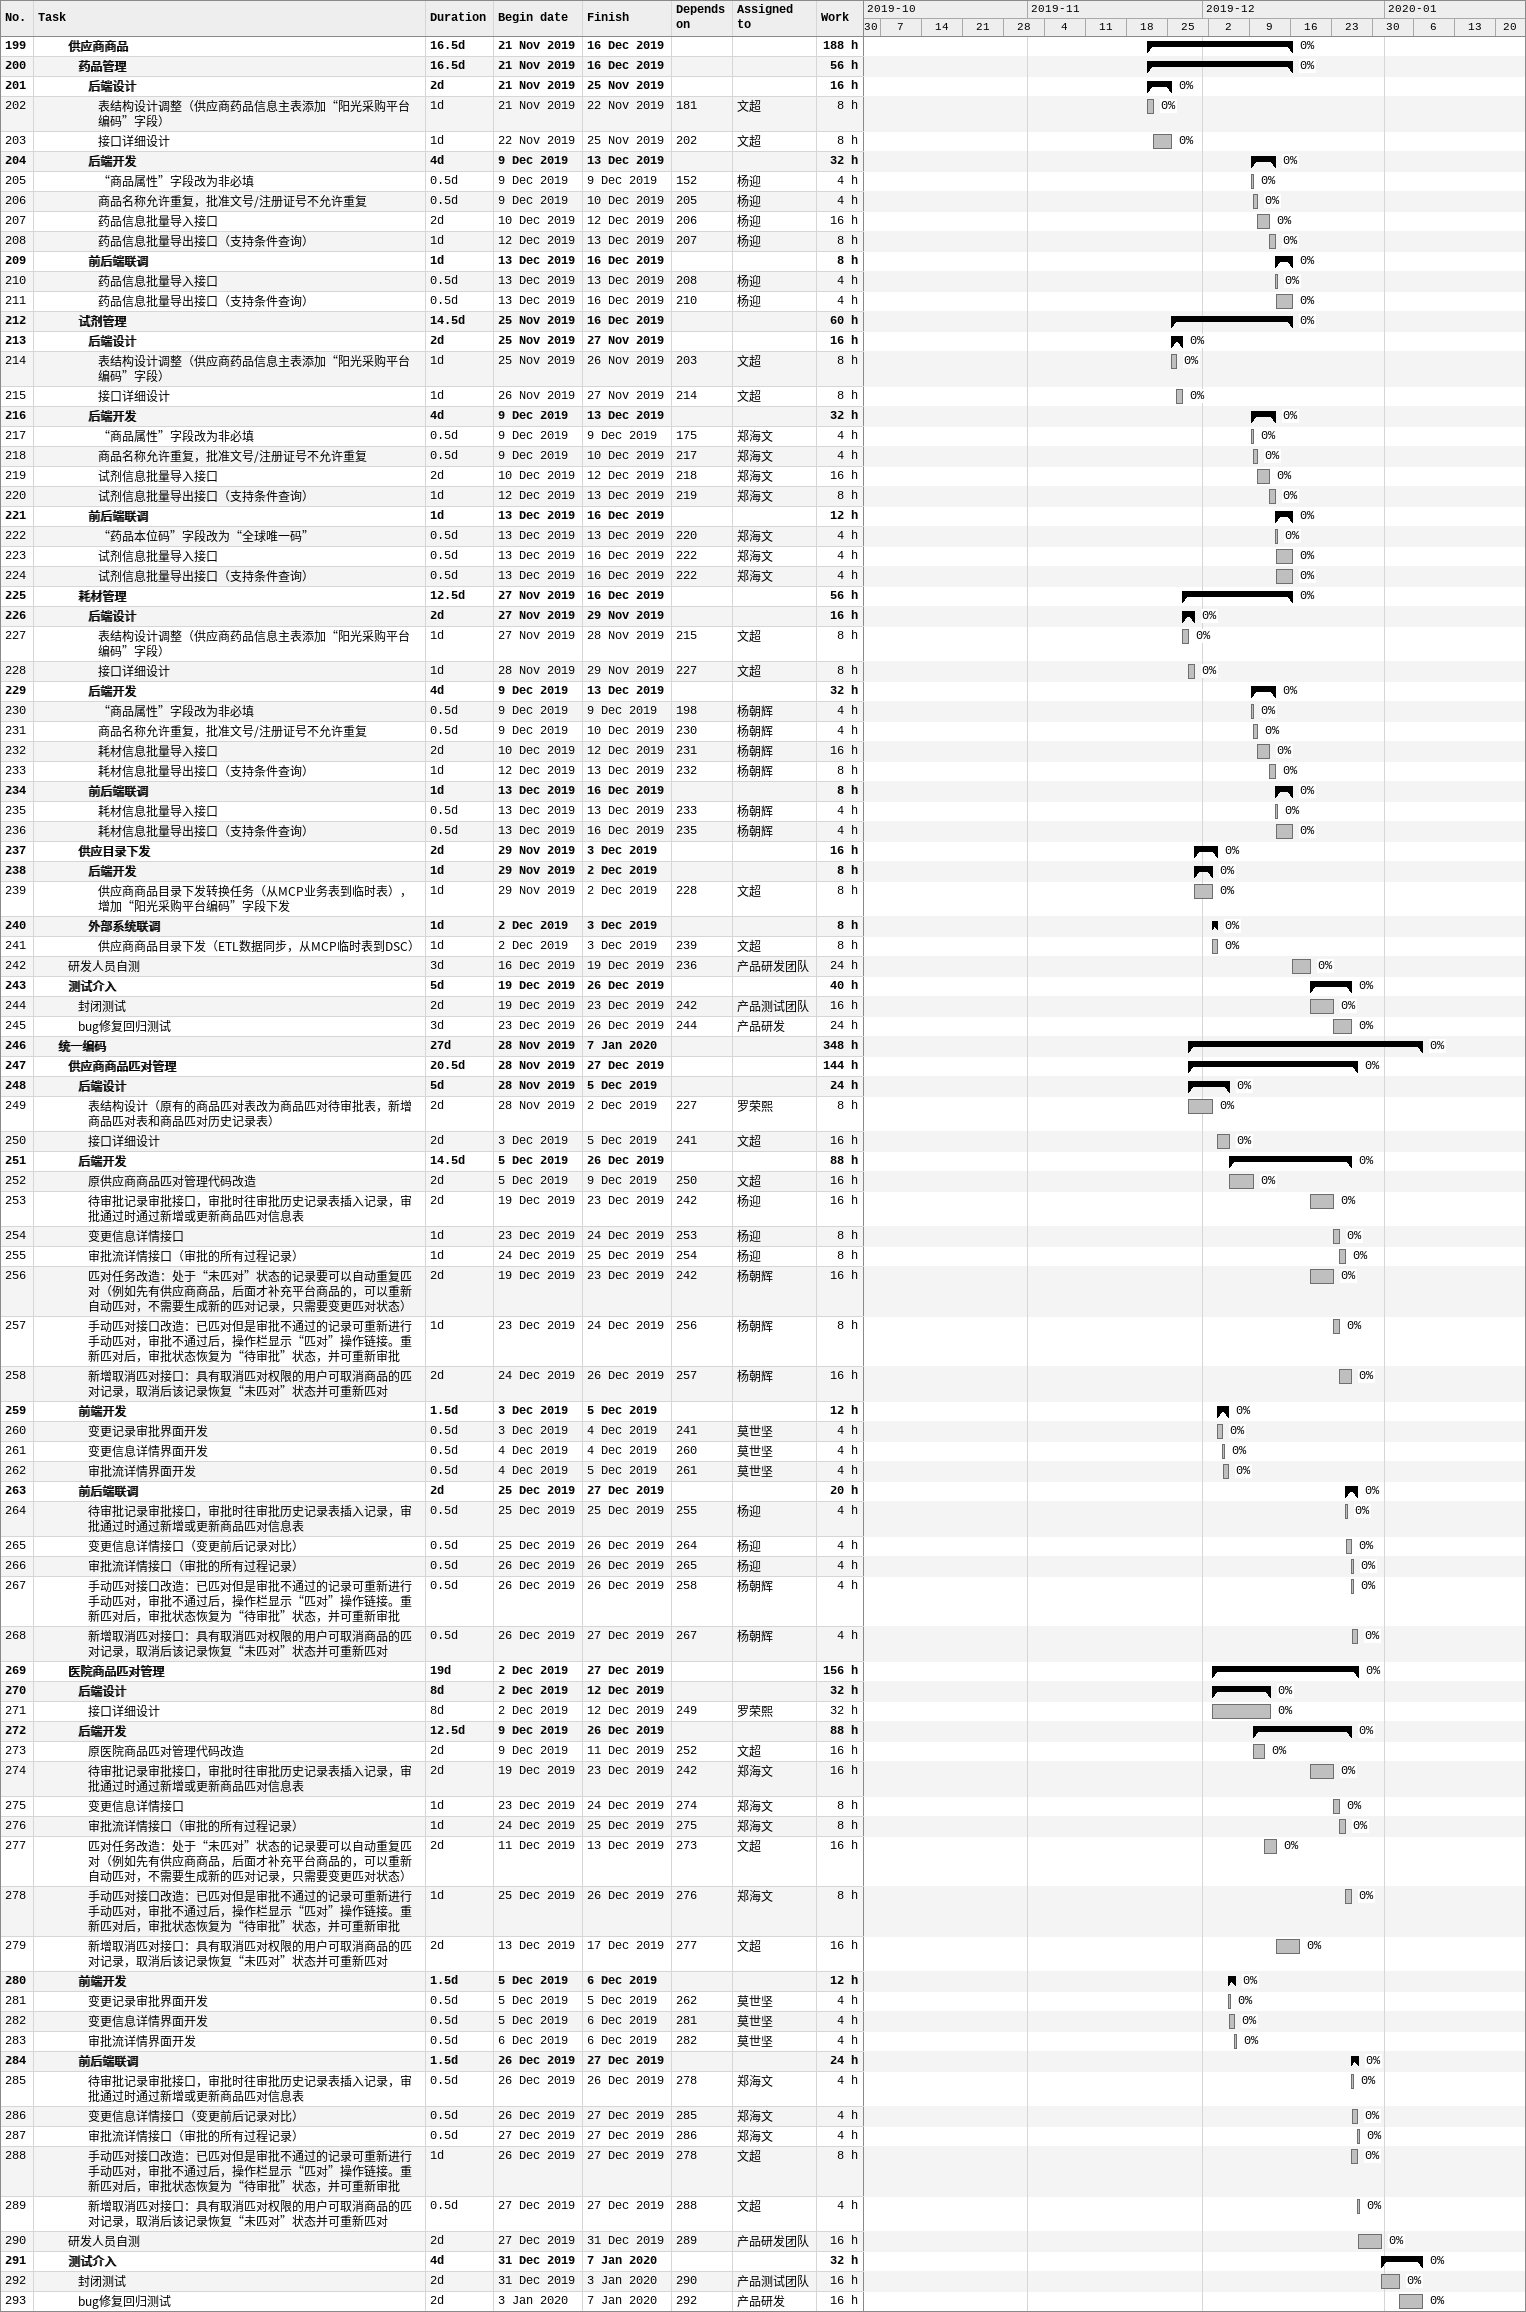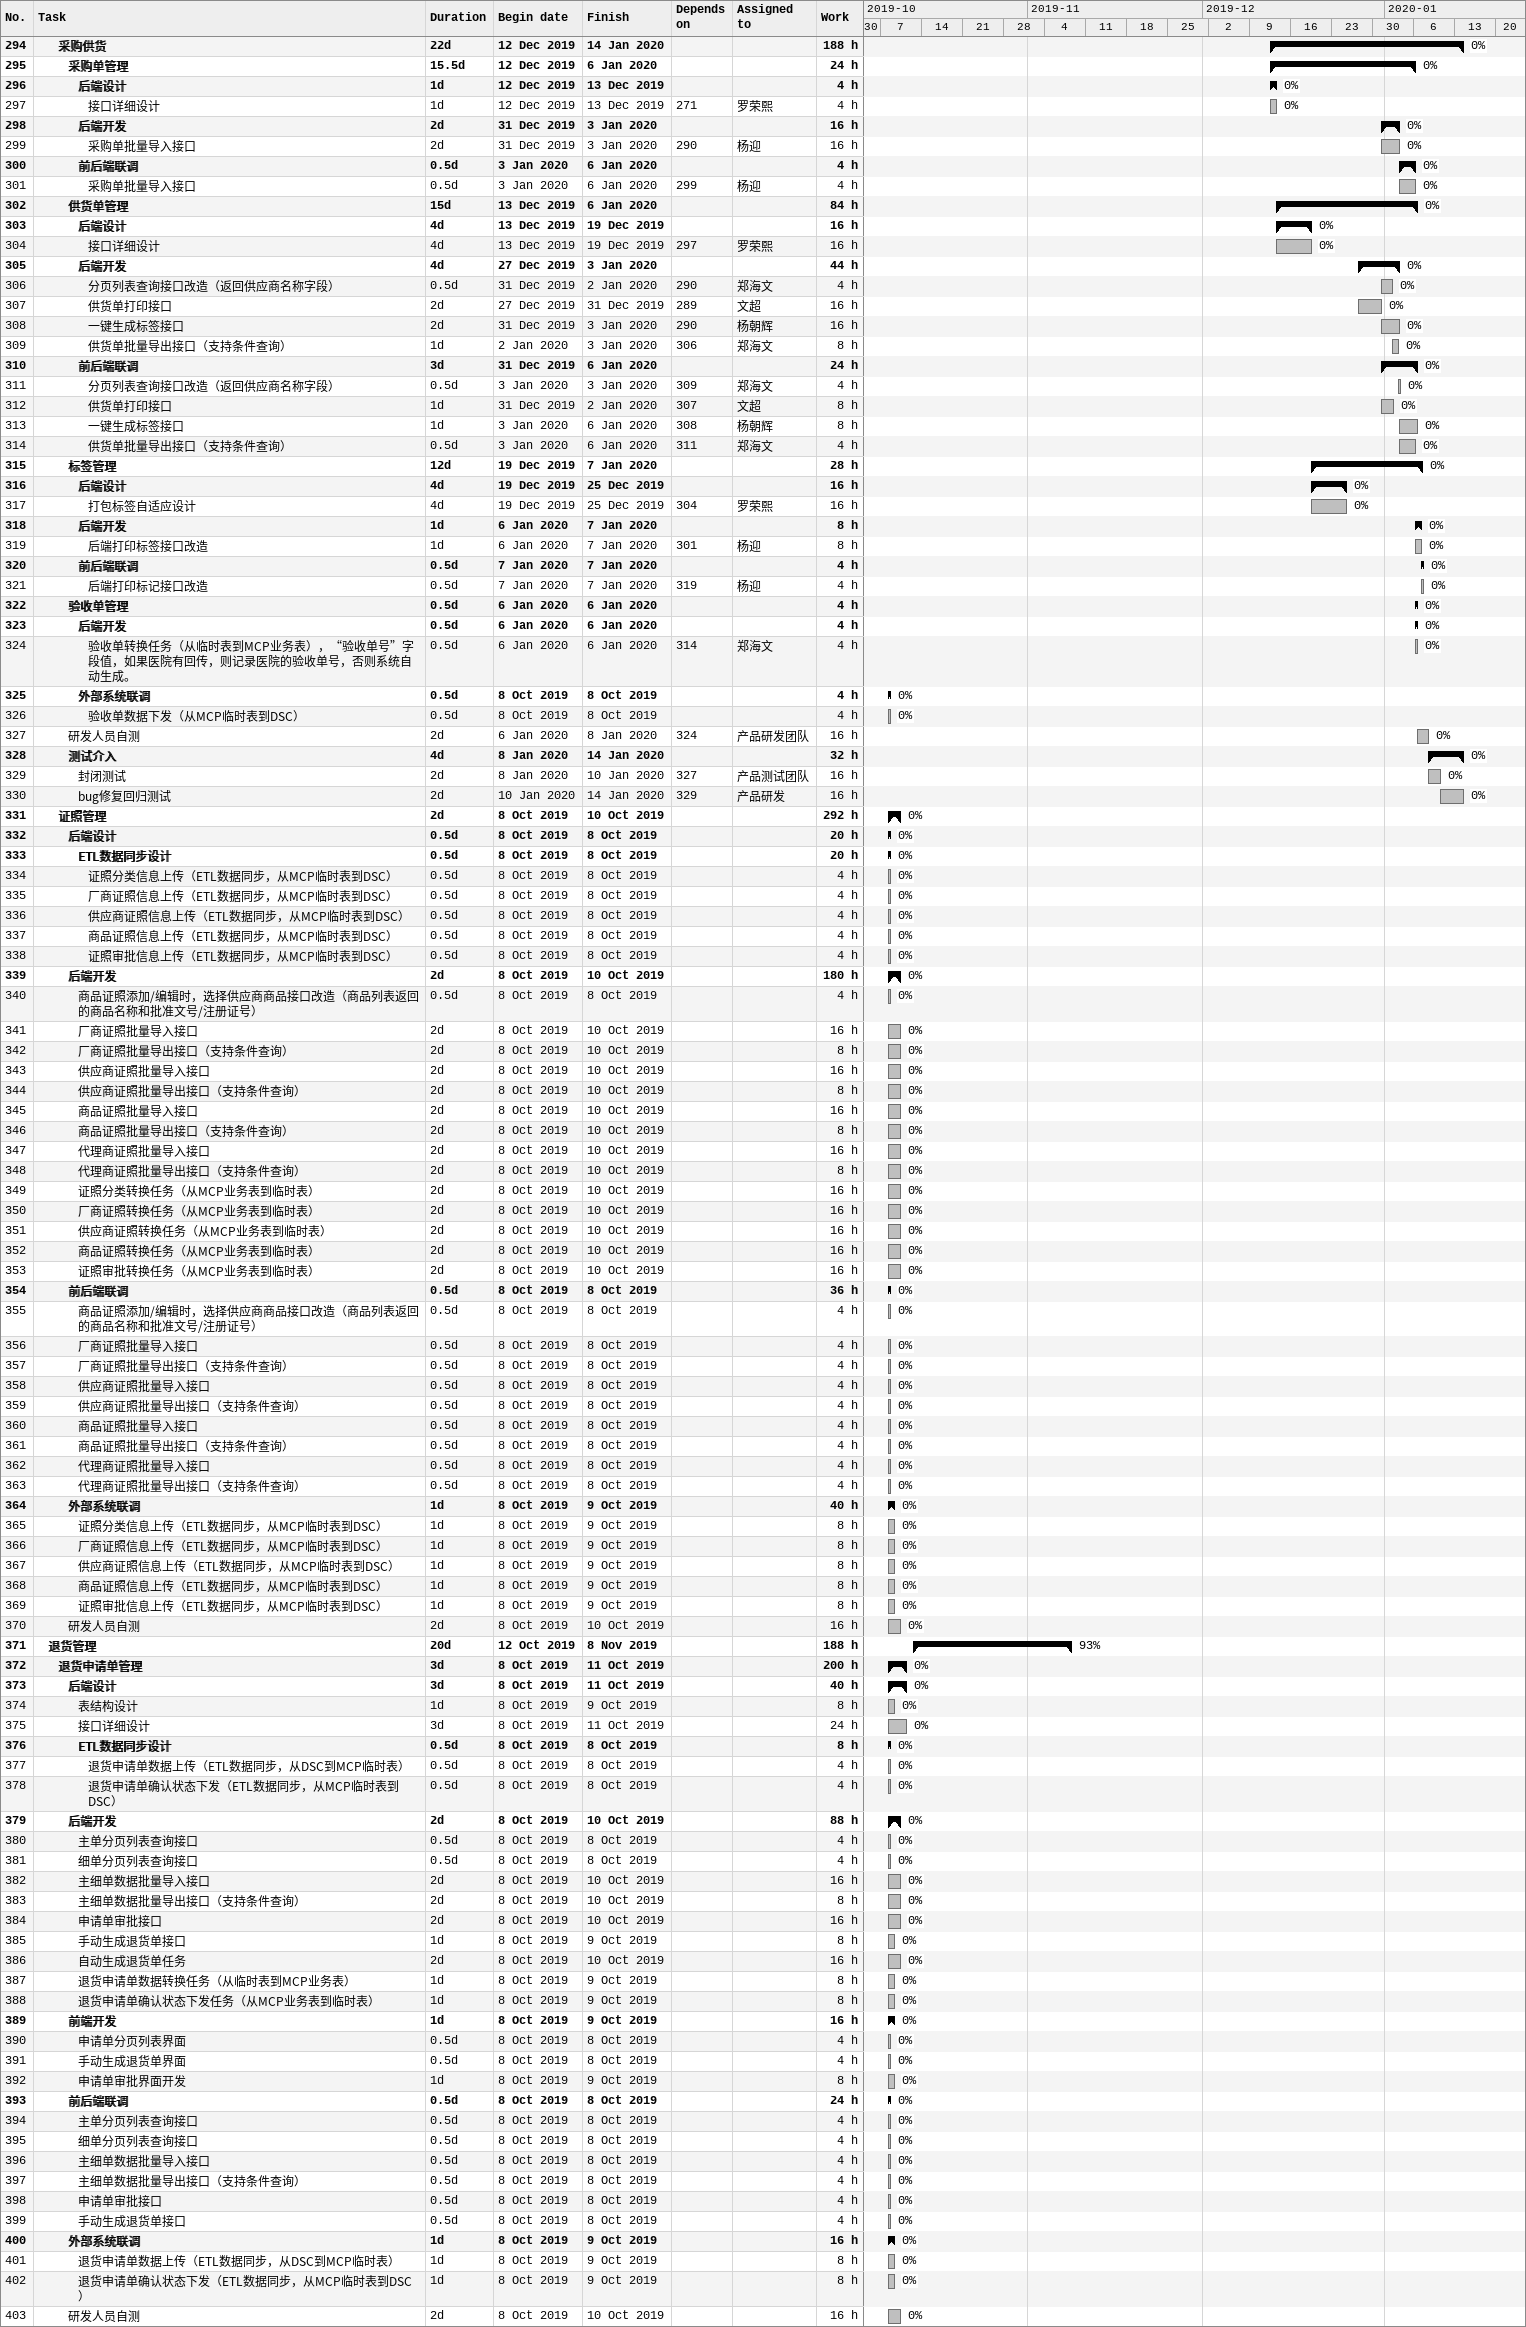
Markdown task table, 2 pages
| ID | Level | Task | Duration | Start | Finish | Predecessors | Resources | % complete | Work (h) |
|---|---|---|---|---|---|---|---|---|---|
| 199 | 4 | **供应商商品** | 16.5d | 2019-11-21 | 2019-12-16 |  |  | 0 | 188 |
| 200 | 5 | **药品管理** | 16.5d | 2019-11-21 | 2019-12-16 |  |  | 0 | 56 |
| 201 | 6 | **后端设计** | 2d | 2019-11-21 | 2019-11-25 |  |  | 0 | 16 |
| 202 | 7 | 表结构设计调整（供应商药品信息主表添加“阳光采购平台编码”字段） | 1d | 2019-11-21 | 2019-11-22 | 181 | 文超 | 0 | 8 |
| 203 | 7 | 接口详细设计 | 1d | 2019-11-22 | 2019-11-25 | 202 | 文超 | 0 | 8 |
| 204 | 6 | **后端开发** | 4d | 2019-12-09 | 2019-12-13 |  |  | 0 | 32 |
| 205 | 7 | “商品属性”字段改为非必填 | 0.5d | 2019-12-09 | 2019-12-09 | 152 | 杨迎 | 0 | 4 |
| 206 | 7 | 商品名称允许重复，批准文号/注册证号不允许重复 | 0.5d | 2019-12-09 | 2019-12-10 | 205 | 杨迎 | 0 | 4 |
| 207 | 7 | 药品信息批量导入接口 | 2d | 2019-12-10 | 2019-12-12 | 206 | 杨迎 | 0 | 16 |
| 208 | 7 | 药品信息批量导出接口（支持条件查询） | 1d | 2019-12-12 | 2019-12-13 | 207 | 杨迎 | 0 | 8 |
| 209 | 6 | **前后端联调** | 1d | 2019-12-13 | 2019-12-16 |  |  | 0 | 8 |
| 210 | 7 | 药品信息批量导入接口 | 0.5d | 2019-12-13 | 2019-12-13 | 208 | 杨迎 | 0 | 4 |
| 211 | 7 | 药品信息批量导出接口（支持条件查询） | 0.5d | 2019-12-13 | 2019-12-16 | 210 | 杨迎 | 0 | 4 |
| 212 | 5 | **试剂管理** | 14.5d | 2019-11-25 | 2019-12-16 |  |  | 0 | 60 |
| 213 | 6 | **后端设计** | 2d | 2019-11-25 | 2019-11-27 |  |  | 0 | 16 |
| 214 | 7 | 表结构设计调整（供应商药品信息主表添加“阳光采购平台编码”字段） | 1d | 2019-11-25 | 2019-11-26 | 203 | 文超 | 0 | 8 |
| 215 | 7 | 接口详细设计 | 1d | 2019-11-26 | 2019-11-27 | 214 | 文超 | 0 | 8 |
| 216 | 6 | **后端开发** | 4d | 2019-12-09 | 2019-12-13 |  |  | 0 | 32 |
| 217 | 7 | “商品属性”字段改为非必填 | 0.5d | 2019-12-09 | 2019-12-09 | 175 | 郑海文 | 0 | 4 |
| 218 | 7 | 商品名称允许重复，批准文号/注册证号不允许重复 | 0.5d | 2019-12-09 | 2019-12-10 | 217 | 郑海文 | 0 | 4 |
| 219 | 7 | 试剂信息批量导入接口 | 2d | 2019-12-10 | 2019-12-12 | 218 | 郑海文 | 0 | 16 |
| 220 | 7 | 试剂信息批量导出接口（支持条件查询） | 1d | 2019-12-12 | 2019-12-13 | 219 | 郑海文 | 0 | 8 |
| 221 | 6 | **前后端联调** | 1d | 2019-12-13 | 2019-12-16 |  |  | 0 | 12 |
| 222 | 7 | “药品本位码”字段改为“全球唯一码” | 0.5d | 2019-12-13 | 2019-12-13 | 220 | 郑海文 | 0 | 4 |
| 223 | 7 | 试剂信息批量导入接口 | 0.5d | 2019-12-13 | 2019-12-16 | 222 | 郑海文 | 0 | 4 |
| 224 | 7 | 试剂信息批量导出接口（支持条件查询） | 0.5d | 2019-12-13 | 2019-12-16 | 222 | 郑海文 | 0 | 4 |
| 225 | 5 | **耗材管理** | 12.5d | 2019-11-27 | 2019-12-16 |  |  | 0 | 56 |
| 226 | 6 | **后端设计** | 2d | 2019-11-27 | 2019-11-29 |  |  | 0 | 16 |
| 227 | 7 | 表结构设计调整（供应商药品信息主表添加“阳光采购平台编码”字段） | 1d | 2019-11-27 | 2019-11-28 | 215 | 文超 | 0 | 8 |
| 228 | 7 | 接口详细设计 | 1d | 2019-11-28 | 2019-11-29 | 227 | 文超 | 0 | 8 |
| 229 | 6 | **后端开发** | 4d | 2019-12-09 | 2019-12-13 |  |  | 0 | 32 |
| 230 | 7 | “商品属性”字段改为非必填 | 0.5d | 2019-12-09 | 2019-12-09 | 198 | 杨朝辉 | 0 | 4 |
| 231 | 7 | 商品名称允许重复，批准文号/注册证号不允许重复 | 0.5d | 2019-12-09 | 2019-12-10 | 230 | 杨朝辉 | 0 | 4 |
| 232 | 7 | 耗材信息批量导入接口 | 2d | 2019-12-10 | 2019-12-12 | 231 | 杨朝辉 | 0 | 16 |
| 233 | 7 | 耗材信息批量导出接口（支持条件查询） | 1d | 2019-12-12 | 2019-12-13 | 232 | 杨朝辉 | 0 | 8 |
| 234 | 6 | **前后端联调** | 1d | 2019-12-13 | 2019-12-16 |  |  | 0 | 8 |
| 235 | 7 | 耗材信息批量导入接口 | 0.5d | 2019-12-13 | 2019-12-13 | 233 | 杨朝辉 | 0 | 4 |
| 236 | 7 | 耗材信息批量导出接口（支持条件查询） | 0.5d | 2019-12-13 | 2019-12-16 | 235 | 杨朝辉 | 0 | 4 |
| 237 | 5 | **供应目录下发** | 2d | 2019-11-29 | 2019-12-03 |  |  | 0 | 16 |
| 238 | 6 | **后端开发** | 1d | 2019-11-29 | 2019-12-02 |  |  | 0 | 8 |
| 239 | 7 | 供应商商品目录下发转换任务（从MCP业务表到临时表），增加“阳光采购平台编码”字段下发 | 1d | 2019-11-29 | 2019-12-02 | 228 | 文超 | 0 | 8 |
| 240 | 6 | **外部系统联调** | 1d | 2019-12-02 | 2019-12-03 |  |  | 0 | 8 |
| 241 | 7 | 供应商商品目录下发（ETL数据同步，从MCP临时表到DSC） | 1d | 2019-12-02 | 2019-12-03 | 239 | 文超 | 0 | 8 |
| 242 | 4 | 研发人员自测 | 3d | 2019-12-16 | 2019-12-19 | 236 | 产品研发团队 | 0 | 24 |
| 243 | 4 | **测试介入** | 5d | 2019-12-19 | 2019-12-26 |  |  | 0 | 40 |
| 244 | 5 | 封闭测试 | 2d | 2019-12-19 | 2019-12-23 | 242 | 产品测试团队 | 0 | 16 |
| 245 | 5 | bug修复回归测试 | 3d | 2019-12-23 | 2019-12-26 | 244 | 产品研发 | 0 | 24 |
| 246 | 3 | **统一编码** | 27d | 2019-11-28 | 2020-01-07 |  |  | 0 | 348 |
| 247 | 4 | **供应商商品匹对管理** | 20.5d | 2019-11-28 | 2019-12-27 |  |  | 0 | 144 |
| 248 | 5 | **后端设计** | 5d | 2019-11-28 | 2019-12-05 |  |  | 0 | 24 |
| 249 | 6 | 表结构设计（原有的商品匹对表改为商品匹对待审批表，新增商品匹对表和商品匹对历史记录表） | 2d | 2019-11-28 | 2019-12-02 | 227 | 罗荣熙 | 0 | 8 |
| 250 | 6 | 接口详细设计 | 2d | 2019-12-03 | 2019-12-05 | 241 | 文超 | 0 | 16 |
| 251 | 5 | **后端开发** | 14.5d | 2019-12-05 | 2019-12-26 |  |  | 0 | 88 |
| 252 | 6 | 原供应商商品匹对管理代码改造 | 2d | 2019-12-05 | 2019-12-09 | 250 | 文超 | 0 | 16 |
| 253 | 6 | 待审批记录审批接口，审批时往审批历史记录表插入记录，审批通过时通过新增或更新商品匹对信息表 | 2d | 2019-12-19 | 2019-12-23 | 242 | 杨迎 | 0 | 16 |
| 254 | 6 | 变更信息详情接口 | 1d | 2019-12-23 | 2019-12-24 | 253 | 杨迎 | 0 | 8 |
| 255 | 6 | 审批流详情接口（审批的所有过程记录） | 1d | 2019-12-24 | 2019-12-25 | 254 | 杨迎 | 0 | 8 |
| 256 | 6 | 匹对任务改造：处于“未匹对”状态的记录要可以自动重复匹对（例如先有供应商商品，后面才补充平台商品的，可以重新自动匹对，不需要生成新的匹对记录，只需要变更匹对状态） | 2d | 2019-12-19 | 2019-12-23 | 242 | 杨朝辉 | 0 | 16 |
| 257 | 6 | 手动匹对接口改造：已匹对但是审批不通过的记录可重新进行手动匹对，审批不通过后，操作栏显示“匹对”操作链接。重新匹对后，审批状态恢复为“待审批”状态，并可重新审批 | 1d | 2019-12-23 | 2019-12-24 | 256 | 杨朝辉 | 0 | 8 |
| 258 | 6 | 新增取消匹对接口：具有取消匹对权限的用户可取消商品的匹对记录，取消后该记录恢复“未匹对”状态并可重新匹对 | 2d | 2019-12-24 | 2019-12-26 | 257 | 杨朝辉 | 0 | 16 |
| 259 | 5 | **前端开发** | 1.5d | 2019-12-03 | 2019-12-05 |  |  | 0 | 12 |
| 260 | 6 | 变更记录审批界面开发 | 0.5d | 2019-12-03 | 2019-12-04 | 241 | 莫世坚 | 0 | 4 |
| 261 | 6 | 变更信息详情界面开发 | 0.5d | 2019-12-04 | 2019-12-04 | 260 | 莫世坚 | 0 | 4 |
| 262 | 6 | 审批流详情界面开发 | 0.5d | 2019-12-04 | 2019-12-05 | 261 | 莫世坚 | 0 | 4 |
| 263 | 5 | **前后端联调** | 2d | 2019-12-25 | 2019-12-27 |  |  | 0 | 20 |
| 264 | 6 | 待审批记录审批接口，审批时往审批历史记录表插入记录，审批通过时通过新增或更新商品匹对信息表 | 0.5d | 2019-12-25 | 2019-12-25 | 255 | 杨迎 | 0 | 4 |
| 265 | 6 | 变更信息详情接口（变更前后记录对比） | 0.5d | 2019-12-25 | 2019-12-26 | 264 | 杨迎 | 0 | 4 |
| 266 | 6 | 审批流详情接口（审批的所有过程记录） | 0.5d | 2019-12-26 | 2019-12-26 | 265 | 杨迎 | 0 | 4 |
| 267 | 6 | 手动匹对接口改造：已匹对但是审批不通过的记录可重新进行手动匹对，审批不通过后，操作栏显示“匹对”操作链接。重新匹对后，审批状态恢复为“待审批”状态，并可重新审批 | 0.5d | 2019-12-26 | 2019-12-26 | 258 | 杨朝辉 | 0 | 4 |
| 268 | 6 | 新增取消匹对接口：具有取消匹对权限的用户可取消商品的匹对记录，取消后该记录恢复“未匹对”状态并可重新匹对 | 0.5d | 2019-12-26 | 2019-12-27 | 267 | 杨朝辉 | 0 | 4 |
| 269 | 4 | **医院商品匹对管理** | 19d | 2019-12-02 | 2019-12-27 |  |  | 0 | 156 |
| 270 | 5 | **后端设计** | 8d | 2019-12-02 | 2019-12-12 |  |  | 0 | 32 |
| 271 | 6 | 接口详细设计 | 8d | 2019-12-02 | 2019-12-12 | 249 | 罗荣熙 | 0 | 32 |
| 272 | 5 | **后端开发** | 12.5d | 2019-12-09 | 2019-12-26 |  |  | 0 | 88 |
| 273 | 6 | 原医院商品匹对管理代码改造 | 2d | 2019-12-09 | 2019-12-11 | 252 | 文超 | 0 | 16 |
| 274 | 6 | 待审批记录审批接口，审批时往审批历史记录表插入记录，审批通过时通过新增或更新商品匹对信息表 | 2d | 2019-12-19 | 2019-12-23 | 242 | 郑海文 | 0 | 16 |
| 275 | 6 | 变更信息详情接口 | 1d | 2019-12-23 | 2019-12-24 | 274 | 郑海文 | 0 | 8 |
| 276 | 6 | 审批流详情接口（审批的所有过程记录） | 1d | 2019-12-24 | 2019-12-25 | 275 | 郑海文 | 0 | 8 |
| 277 | 6 | 匹对任务改造：处于“未匹对”状态的记录要可以自动重复匹对（例如先有供应商商品，后面才补充平台商品的，可以重新自动匹对，不需要生成新的匹对记录，只需要变更匹对状态） | 2d | 2019-12-11 | 2019-12-13 | 273 | 文超 | 0 | 16 |
| 278 | 6 | 手动匹对接口改造：已匹对但是审批不通过的记录可重新进行手动匹对，审批不通过后，操作栏显示“匹对”操作链接。重新匹对后，审批状态恢复为“待审批”状态，并可重新审批 | 1d | 2019-12-25 | 2019-12-26 | 276 | 郑海文 | 0 | 8 |
| 279 | 6 | 新增取消匹对接口：具有取消匹对权限的用户可取消商品的匹对记录，取消后该记录恢复“未匹对”状态并可重新匹对 | 2d | 2019-12-13 | 2019-12-17 | 277 | 文超 | 0 | 16 |
| 280 | 5 | **前端开发** | 1.5d | 2019-12-05 | 2019-12-06 |  |  | 0 | 12 |
| 281 | 6 | 变更记录审批界面开发 | 0.5d | 2019-12-05 | 2019-12-05 | 262 | 莫世坚 | 0 | 4 |
| 282 | 6 | 变更信息详情界面开发 | 0.5d | 2019-12-05 | 2019-12-06 | 281 | 莫世坚 | 0 | 4 |
| 283 | 6 | 审批流详情界面开发 | 0.5d | 2019-12-06 | 2019-12-06 | 282 | 莫世坚 | 0 | 4 |
| 284 | 5 | **前后端联调** | 1.5d | 2019-12-26 | 2019-12-27 |  |  | 0 | 24 |
| 285 | 6 | 待审批记录审批接口，审批时往审批历史记录表插入记录，审批通过时通过新增或更新商品匹对信息表 | 0.5d | 2019-12-26 | 2019-12-26 | 278 | 郑海文 | 0 | 4 |
| 286 | 6 | 变更信息详情接口（变更前后记录对比） | 0.5d | 2019-12-26 | 2019-12-27 | 285 | 郑海文 | 0 | 4 |
| 287 | 6 | 审批流详情接口（审批的所有过程记录） | 0.5d | 2019-12-27 | 2019-12-27 | 286 | 郑海文 | 0 | 4 |
| 288 | 6 | 手动匹对接口改造：已匹对但是审批不通过的记录可重新进行手动匹对，审批不通过后，操作栏显示“匹对”操作链接。重新匹对后，审批状态恢复为“待审批”状态，并可重新审批 | 1d | 2019-12-26 | 2019-12-27 | 278 | 文超 | 0 | 8 |
| 289 | 6 | 新增取消匹对接口：具有取消匹对权限的用户可取消商品的匹对记录，取消后该记录恢复“未匹对”状态并可重新匹对 | 0.5d | 2019-12-27 | 2019-12-27 | 288 | 文超 | 0 | 4 |
| 290 | 4 | 研发人员自测 | 2d | 2019-12-27 | 2019-12-31 | 289 | 产品研发团队 | 0 | 16 |
| 291 | 4 | **测试介入** | 4d | 2019-12-31 | 2020-01-07 |  |  | 0 | 32 |
| 292 | 5 | 封闭测试 | 2d | 2019-12-31 | 2020-01-03 | 290 | 产品测试团队 | 0 | 16 |
| 293 | 5 | bug修复回归测试 | 2d | 2020-01-03 | 2020-01-07 | 292 | 产品研发 | 0 | 16 |
| 294 | 3 | **采购供货** | 22d | 2019-12-12 | 2020-01-14 |  |  | 0 | 188 |
| 295 | 4 | **采购单管理** | 15.5d | 2019-12-12 | 2020-01-06 |  |  | 0 | 24 |
| 296 | 5 | **后端设计** | 1d | 2019-12-12 | 2019-12-13 |  |  | 0 | 4 |
| 297 | 6 | 接口详细设计 | 1d | 2019-12-12 | 2019-12-13 | 271 | 罗荣熙 | 0 | 4 |
| 298 | 5 | **后端开发** | 2d | 2019-12-31 | 2020-01-03 |  |  | 0 | 16 |
| 299 | 6 | 采购单批量导入接口 | 2d | 2019-12-31 | 2020-01-03 | 290 | 杨迎 | 0 | 16 |
| 300 | 5 | **前后端联调** | 0.5d | 2020-01-03 | 2020-01-06 |  |  | 0 | 4 |
| 301 | 6 | 采购单批量导入接口 | 0.5d | 2020-01-03 | 2020-01-06 | 299 | 杨迎 | 0 | 4 |
| 302 | 4 | **供货单管理** | 15d | 2019-12-13 | 2020-01-06 |  |  | 0 | 84 |
| 303 | 5 | **后端设计** | 4d | 2019-12-13 | 2019-12-19 |  |  | 0 | 16 |
| 304 | 6 | 接口详细设计 | 4d | 2019-12-13 | 2019-12-19 | 297 | 罗荣熙 | 0 | 16 |
| 305 | 5 | **后端开发** | 4d | 2019-12-27 | 2020-01-03 |  |  | 0 | 44 |
| 306 | 6 | 分页列表查询接口改造（返回供应商名称字段） | 0.5d | 2019-12-31 | 2020-01-02 | 290 | 郑海文 | 0 | 4 |
| 307 | 6 | 供货单打印接口 | 2d | 2019-12-27 | 2019-12-31 | 289 | 文超 | 0 | 16 |
| 308 | 6 | 一键生成标签接口 | 2d | 2019-12-31 | 2020-01-03 | 290 | 杨朝辉 | 0 | 16 |
| 309 | 6 | 供货单批量导出接口（支持条件查询） | 1d | 2020-01-02 | 2020-01-03 | 306 | 郑海文 | 0 | 8 |
| 310 | 5 | **前后端联调** | 3d | 2019-12-31 | 2020-01-06 |  |  | 0 | 24 |
| 311 | 6 | 分页列表查询接口改造（返回供应商名称字段） | 0.5d | 2020-01-03 | 2020-01-03 | 309 | 郑海文 | 0 | 4 |
| 312 | 6 | 供货单打印接口 | 1d | 2019-12-31 | 2020-01-02 | 307 | 文超 | 0 | 8 |
| 313 | 6 | 一键生成标签接口 | 1d | 2020-01-03 | 2020-01-06 | 308 | 杨朝辉 | 0 | 8 |
| 314 | 6 | 供货单批量导出接口（支持条件查询） | 0.5d | 2020-01-03 | 2020-01-06 | 311 | 郑海文 | 0 | 4 |
| 315 | 4 | **标签管理** | 12d | 2019-12-19 | 2020-01-07 |  |  | 0 | 28 |
| 316 | 5 | **后端设计** | 4d | 2019-12-19 | 2019-12-25 |  |  | 0 | 16 |
| 317 | 6 | 打包标签自适应设计 | 4d | 2019-12-19 | 2019-12-25 | 304 | 罗荣熙 | 0 | 16 |
| 318 | 5 | **后端开发** | 1d | 2020-01-06 | 2020-01-07 |  |  | 0 | 8 |
| 319 | 6 | 后端打印标签接口改造 | 1d | 2020-01-06 | 2020-01-07 | 301 | 杨迎 | 0 | 8 |
| 320 | 5 | **前后端联调** | 0.5d | 2020-01-07 | 2020-01-07 |  |  | 0 | 4 |
| 321 | 6 | 后端打印标记接口改造 | 0.5d | 2020-01-07 | 2020-01-07 | 319 | 杨迎 | 0 | 4 |
| 322 | 4 | **验收单管理** | 0.5d | 2020-01-06 | 2020-01-06 |  |  | 0 | 4 |
| 323 | 5 | **后端开发** | 0.5d | 2020-01-06 | 2020-01-06 |  |  | 0 | 4 |
| 324 | 6 | 验收单转换任务（从临时表到MCP业务表），“验收单号”字段值，如果医院有回传，则记录医院的验收单号，否则系统自动生成。 | 0.5d | 2020-01-06 | 2020-01-06 | 314 | 郑海文 | 0 | 4 |
| 325 | 5 | **外部系统联调** | 0.5d | 2019-10-08 | 2019-10-08 |  |  | 0 | 4 |
| 326 | 6 | 验收单数据下发（从MCP临时表到DSC） | 0.5d | 2019-10-08 | 2019-10-08 |  |  | 0 | 4 |
| 327 | 4 | 研发人员自测 | 2d | 2020-01-06 | 2020-01-08 | 324 | 产品研发团队 | 0 | 16 |
| 328 | 4 | **测试介入** | 4d | 2020-01-08 | 2020-01-14 |  |  | 0 | 32 |
| 329 | 5 | 封闭测试 | 2d | 2020-01-08 | 2020-01-10 | 327 | 产品测试团队 | 0 | 16 |
| 330 | 5 | bug修复回归测试 | 2d | 2020-01-10 | 2020-01-14 | 329 | 产品研发 | 0 | 16 |
| 331 | 3 | **证照管理** | 2d | 2019-10-08 | 2019-10-10 |  |  | 0 | 292 |
| 332 | 4 | **后端设计** | 0.5d | 2019-10-08 | 2019-10-08 |  |  | 0 | 20 |
| 333 | 5 | **ETL数据同步设计** | 0.5d | 2019-10-08 | 2019-10-08 |  |  | 0 | 20 |
| 334 | 6 | 证照分类信息上传（ETL数据同步，从MCP临时表到DSC） | 0.5d | 2019-10-08 | 2019-10-08 |  |  | 0 | 4 |
| 335 | 6 | 厂商证照信息上传（ETL数据同步，从MCP临时表到DSC） | 0.5d | 2019-10-08 | 2019-10-08 |  |  | 0 | 4 |
| 336 | 6 | 供应商证照信息上传（ETL数据同步，从MCP临时表到DSC） | 0.5d | 2019-10-08 | 2019-10-08 |  |  | 0 | 4 |
| 337 | 6 | 商品证照信息上传（ETL数据同步，从MCP临时表到DSC） | 0.5d | 2019-10-08 | 2019-10-08 |  |  | 0 | 4 |
| 338 | 6 | 证照审批信息上传（ETL数据同步，从MCP临时表到DSC） | 0.5d | 2019-10-08 | 2019-10-08 |  |  | 0 | 4 |
| 339 | 4 | **后端开发** | 2d | 2019-10-08 | 2019-10-10 |  |  | 0 | 180 |
| 340 | 5 | 商品证照添加/编辑时，选择供应商商品接口改造（商品列表返回的商品名称和批准文号/注册证号） | 0.5d | 2019-10-08 | 2019-10-08 |  |  | 0 | 4 |
| 341 | 5 | 厂商证照批量导入接口 | 2d | 2019-10-08 | 2019-10-10 |  |  | 0 | 16 |
| 342 | 5 | 厂商证照批量导出接口（支持条件查询） | 2d | 2019-10-08 | 2019-10-10 |  |  | 0 | 8 |
| 343 | 5 | 供应商证照批量导入接口 | 2d | 2019-10-08 | 2019-10-10 |  |  | 0 | 16 |
| 344 | 5 | 供应商证照批量导出接口（支持条件查询） | 2d | 2019-10-08 | 2019-10-10 |  |  | 0 | 8 |
| 345 | 5 | 商品证照批量导入接口 | 2d | 2019-10-08 | 2019-10-10 |  |  | 0 | 16 |
| 346 | 5 | 商品证照批量导出接口（支持条件查询） | 2d | 2019-10-08 | 2019-10-10 |  |  | 0 | 8 |
| 347 | 5 | 代理商证照批量导入接口 | 2d | 2019-10-08 | 2019-10-10 |  |  | 0 | 16 |
| 348 | 5 | 代理商证照批量导出接口（支持条件查询） | 2d | 2019-10-08 | 2019-10-10 |  |  | 0 | 8 |
| 349 | 5 | 证照分类转换任务（从MCP业务表到临时表） | 2d | 2019-10-08 | 2019-10-10 |  |  | 0 | 16 |
| 350 | 5 | 厂商证照转换任务（从MCP业务表到临时表） | 2d | 2019-10-08 | 2019-10-10 |  |  | 0 | 16 |
| 351 | 5 | 供应商证照转换任务（从MCP业务表到临时表） | 2d | 2019-10-08 | 2019-10-10 |  |  | 0 | 16 |
| 352 | 5 | 商品证照转换任务（从MCP业务表到临时表） | 2d | 2019-10-08 | 2019-10-10 |  |  | 0 | 16 |
| 353 | 5 | 证照审批转换任务（从MCP业务表到临时表） | 2d | 2019-10-08 | 2019-10-10 |  |  | 0 | 16 |
| 354 | 4 | **前后端联调** | 0.5d | 2019-10-08 | 2019-10-08 |  |  | 0 | 36 |
| 355 | 5 | 商品证照添加/编辑时，选择供应商商品接口改造（商品列表返回的商品名称和批准文号/注册证号） | 0.5d | 2019-10-08 | 2019-10-08 |  |  | 0 | 4 |
| 356 | 5 | 厂商证照批量导入接口 | 0.5d | 2019-10-08 | 2019-10-08 |  |  | 0 | 4 |
| 357 | 5 | 厂商证照批量导出接口（支持条件查询） | 0.5d | 2019-10-08 | 2019-10-08 |  |  | 0 | 4 |
| 358 | 5 | 供应商证照批量导入接口 | 0.5d | 2019-10-08 | 2019-10-08 |  |  | 0 | 4 |
| 359 | 5 | 供应商证照批量导出接口（支持条件查询） | 0.5d | 2019-10-08 | 2019-10-08 |  |  | 0 | 4 |
| 360 | 5 | 商品证照批量导入接口 | 0.5d | 2019-10-08 | 2019-10-08 |  |  | 0 | 4 |
| 361 | 5 | 商品证照批量导出接口（支持条件查询） | 0.5d | 2019-10-08 | 2019-10-08 |  |  | 0 | 4 |
| 362 | 5 | 代理商证照批量导入接口 | 0.5d | 2019-10-08 | 2019-10-08 |  |  | 0 | 4 |
| 363 | 5 | 代理商证照批量导出接口（支持条件查询） | 0.5d | 2019-10-08 | 2019-10-08 |  |  | 0 | 4 |
| 364 | 4 | **外部系统联调** | 1d | 2019-10-08 | 2019-10-09 |  |  | 0 | 40 |
| 365 | 5 | 证照分类信息上传（ETL数据同步，从MCP临时表到DSC） | 1d | 2019-10-08 | 2019-10-09 |  |  | 0 | 8 |
| 366 | 5 | 厂商证照信息上传（ETL数据同步，从MCP临时表到DSC） | 1d | 2019-10-08 | 2019-10-09 |  |  | 0 | 8 |
| 367 | 5 | 供应商证照信息上传（ETL数据同步，从MCP临时表到DSC） | 1d | 2019-10-08 | 2019-10-09 |  |  | 0 | 8 |
| 368 | 5 | 商品证照信息上传（ETL数据同步，从MCP临时表到DSC） | 1d | 2019-10-08 | 2019-10-09 |  |  | 0 | 8 |
| 369 | 5 | 证照审批信息上传（ETL数据同步，从MCP临时表到DSC） | 1d | 2019-10-08 | 2019-10-09 |  |  | 0 | 8 |
| 370 | 4 | 研发人员自测 | 2d | 2019-10-08 | 2019-10-10 |  |  | 0 | 16 |
| 371 | 2 | **退货管理** | 20d | 2019-10-12 | 2019-11-08 |  |  | 93 | 188 |
| 372 | 3 | **退货申请单管理** | 3d | 2019-10-08 | 2019-10-11 |  |  | 0 | 200 |
| 373 | 4 | **后端设计** | 3d | 2019-10-08 | 2019-10-11 |  |  | 0 | 40 |
| 374 | 5 | 表结构设计 | 1d | 2019-10-08 | 2019-10-09 |  |  | 0 | 8 |
| 375 | 5 | 接口详细设计 | 3d | 2019-10-08 | 2019-10-11 |  |  | 0 | 24 |
| 376 | 5 | **ETL数据同步设计** | 0.5d | 2019-10-08 | 2019-10-08 |  |  | 0 | 8 |
| 377 | 6 | 退货申请单数据上传（ETL数据同步，从DSC到MCP临时表） | 0.5d | 2019-10-08 | 2019-10-08 |  |  | 0 | 4 |
| 378 | 6 | 退货申请单确认状态下发（ETL数据同步，从MCP临时表到DSC） | 0.5d | 2019-10-08 | 2019-10-08 |  |  | 0 | 4 |
| 379 | 4 | **后端开发** | 2d | 2019-10-08 | 2019-10-10 |  |  | 0 | 88 |
| 380 | 5 | 主单分页列表查询接口 | 0.5d | 2019-10-08 | 2019-10-08 |  |  | 0 | 4 |
| 381 | 5 | 细单分页列表查询接口 | 0.5d | 2019-10-08 | 2019-10-08 |  |  | 0 | 4 |
| 382 | 5 | 主细单数据批量导入接口 | 2d | 2019-10-08 | 2019-10-10 |  |  | 0 | 16 |
| 383 | 5 | 主细单数据批量导出接口（支持条件查询） | 2d | 2019-10-08 | 2019-10-10 |  |  | 0 | 8 |
| 384 | 5 | 申请单审批接口 | 2d | 2019-10-08 | 2019-10-10 |  |  | 0 | 16 |
| 385 | 5 | 手动生成退货单接口 | 1d | 2019-10-08 | 2019-10-09 |  |  | 0 | 8 |
| 386 | 5 | 自动生成退货单任务 | 2d | 2019-10-08 | 2019-10-10 |  |  | 0 | 16 |
| 387 | 5 | 退货申请单数据转换任务（从临时表到MCP业务表） | 1d | 2019-10-08 | 2019-10-09 |  |  | 0 | 8 |
| 388 | 5 | 退货申请单确认状态下发任务（从MCP业务表到临时表） | 1d | 2019-10-08 | 2019-10-09 |  |  | 0 | 8 |
| 389 | 4 | **前端开发** | 1d | 2019-10-08 | 2019-10-09 |  |  | 0 | 16 |
| 390 | 5 | 申请单分页列表界面 | 0.5d | 2019-10-08 | 2019-10-08 |  |  | 0 | 4 |
| 391 | 5 | 手动生成退货单界面 | 0.5d | 2019-10-08 | 2019-10-08 |  |  | 0 | 4 |
| 392 | 5 | 申请单审批界面开发 | 1d | 2019-10-08 | 2019-10-09 |  |  | 0 | 8 |
| 393 | 4 | **前后端联调** | 0.5d | 2019-10-08 | 2019-10-08 |  |  | 0 | 24 |
| 394 | 5 | 主单分页列表查询接口 | 0.5d | 2019-10-08 | 2019-10-08 |  |  | 0 | 4 |
| 395 | 5 | 细单分页列表查询接口 | 0.5d | 2019-10-08 | 2019-10-08 |  |  | 0 | 4 |
| 396 | 5 | 主细单数据批量导入接口 | 0.5d | 2019-10-08 | 2019-10-08 |  |  | 0 | 4 |
| 397 | 5 | 主细单数据批量导出接口（支持条件查询） | 0.5d | 2019-10-08 | 2019-10-08 |  |  | 0 | 4 |
| 398 | 5 | 申请单审批接口 | 0.5d | 2019-10-08 | 2019-10-08 |  |  | 0 | 4 |
| 399 | 5 | 手动生成退货单接口 | 0.5d | 2019-10-08 | 2019-10-08 |  |  | 0 | 4 |
| 400 | 4 | **外部系统联调** | 1d | 2019-10-08 | 2019-10-09 |  |  | 0 | 16 |
| 401 | 5 | 退货申请单数据上传（ETL数据同步，从DSC到MCP临时表） | 1d | 2019-10-08 | 2019-10-09 |  |  | 0 | 8 |
| 402 | 5 | 退货申请单确认状态下发（ETL数据同步，从MCP临时表到DSC） | 1d | 2019-10-08 | 2019-10-09 |  |  | 0 | 8 |
| 403 | 4 | 研发人员自测 | 2d | 2019-10-08 | 2019-10-10 |  |  | 0 | 16 |
